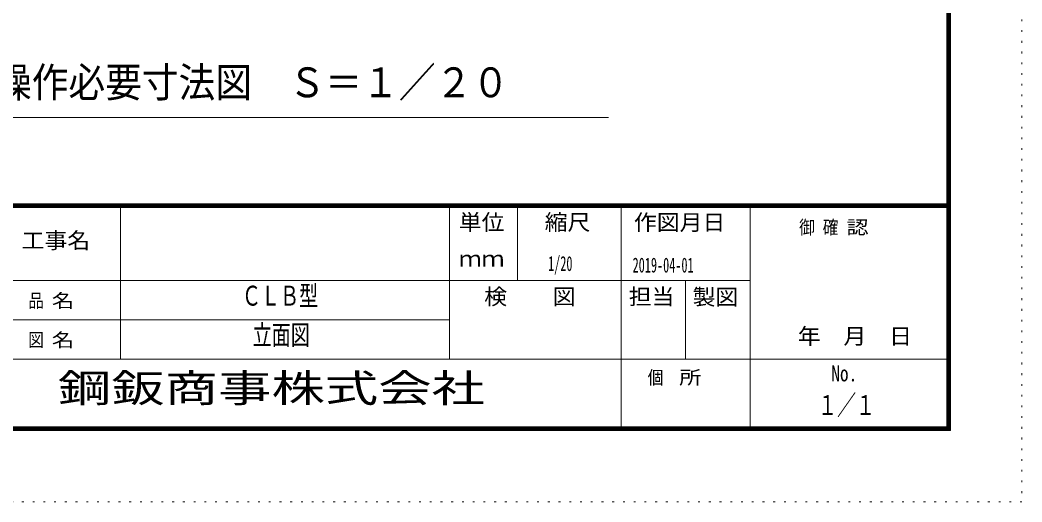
# Model space of a CAD drawing. Units: millimetres, scale not verified. Extents: x -5940 to 5940, y -6448 to 6448.
# Drawn here: x 3140 to 5940, y -6448 to -5099 of the extents above; entities that cross this region are included whole.
import ezdxf
from ezdxf.enums import TextEntityAlignment as Align

# ---------------------------------------------------------------- set-up
doc = ezdxf.new("R2010")
doc.units = ezdxf.units.MM
doc.header["$LTSCALE"] = 10
doc.linetypes.add('USER5', pattern=[3, 0.5, -2.5])
doc.layers.add('0-1_0-F', color=7, linetype='Continuous')
for name, color, linetype, lineweight in [('0-5_2-5DIM', 3, 'Continuous', 18), ('0-7_F-F', 5, 'Continuous', 18), ('0-8_F-E_J_ADD', 5, 'USER5', 18)]:
    doc.layers.add(name, color=color, linetype=linetype, lineweight=lineweight)
doc.styles.add('ＭＳ ゴシック', font='')
doc.styles.get('ＭＳ ゴシック').set_extended_font_data('MS Gothic')

msp = doc.modelspace()

# ---------------------------------------------------------------- linework, layer by layer
at = {"layer": '0-5_2-5DIM'}
msp.add_line((2864.99, -5371.73), (4784.99, -5371.73), dxfattribs=at)
at = {"layer": '0-7_F-F'}
for p, q in [((5730.49, -5613.61), (-5729.5, -5613.61)), ((-5729.5, -5614.61), (5730.49, -5614.61)), ((5730.49, -5615.61), (-5729.5, -5615.61)), ((-5729.5, -5616.61), (5730.49, -5616.61)), ((5730.49, -5617.61), (-5729.5, -5617.61)), ((-5729.5, -5618.61), (5730.49, -5618.61)), ((5730.49, -5619.61), (-5729.5, -5619.61)), ((-5729.5, -5620.61), (5730.49, -5620.61)), ((5730.49, -5621.61), (-5729.5, -5621.61)), ((-5729.5, -5622.61), (5730.49, -5622.61)), ((5730.49, -5623.61), (-5729.5, -5623.61)), ((3420.5, -6047.61), (3420.5, -5623.61)), ((4340.5, -6047.61), (4340.5, -5623.61)), ((4530.5, -5623.61), (4530.5, -5827.61)), ((4820.5, -6247.61), (4820.5, -5623.61)), ((5180.5, -6247.61), (5180.5, -5623.61)), ((5180.5, -5827.61), (3080.5, -5827.61)), ((5000.5, -5827.61), (5000.5, -6047.61)), ((3080.5, -5937.61), (4340.5, -5937.61)), ((3080.5, -6047.61), (5740.5, -6047.61))]:
    msp.add_line(p, q, dxfattribs=at)
for points in [[(5740.5, -6247.61), (-5739.5, -6247.61), (-5739.5, 1792.39), (5740.5, 1792.39)], [(5739.49, -6246.61), (-5738.5, -6246.61), (-5738.5, 1791.39), (5739.49, 1791.39)], [(5738.49, -6245.61), (5738.49, 1790.39), (-5737.5, 1790.39), (-5737.5, -6245.61)], [(5737.49, -6244.61), (-5736.5, -6244.61), (-5736.5, 1789.39), (5737.49, 1789.39)], [(5736.5, -6243.61), (5736.5, 1788.39), (-5735.5, 1788.39), (-5735.5, -6243.61)], [(5735.5, -6242.61), (-5734.5, -6242.61), (-5734.5, 1787.39), (5735.5, 1787.39)], [(5734.49, -6241.61), (5734.49, 1786.39), (-5733.5, 1786.39), (-5733.5, -6241.61)], [(5733.5, -6240.61), (-5732.5, -6240.61), (-5732.5, 1785.39), (5733.5, 1785.39)], [(5732.49, -6239.61), (-5731.5, -6239.61), (-5731.5, 1784.39), (5732.49, 1784.39)], [(5731.5, -6238.61), (-5730.5, -6238.61), (-5730.5, 1783.39), (5731.5, 1783.39)], [(5730.49, -6237.61), (5730.49, 1782.39), (-5729.5, 1782.39), (-5729.5, -6237.61)]]:
    msp.add_lwpolyline(points, close=True, dxfattribs=at)
at = {"layer": '0-8_F-E_J_ADD'}
msp.add_lwpolyline([(5940.5, -6447.61), (-5939.5, -6447.61), (-5939.5, 1952.39), (5940.5, 1952.39)], close=True, dxfattribs=at)

# ---------------------------------------------------------------- texts
at = {"layer": '0-1_0-F', "style": 'ＭＳ ゴシック'}
for s, height, width, p in [('1/20', 41.79, 0.6, (4615.97, -5813.92)), ('2019-04-01', 41.79, 0.6, (4852.24, -5818.12)), ('ＣＬＢ型', 55.72, 0.7, (3760.5, -5915.01)), ('立面図', 55.72, 0.7, (3790.5, -6025.01)), ('１／１', 55.72, 0.7, (5370.5, -6220.92))]:
    msp.add_text(s, height=height, dxfattribs=dict(at, width=width)).set_placement(p, align=Align.BOTTOM_LEFT)
at = {"layer": '0-5_2-5DIM', "color": 7, "style": 'ＭＳ ゴシック'}
for s, height, width, p in [('出入操作必要寸法図\u3000Ｓ＝１／２０', 83.58, 0.9, (2864.99, -5340.33)), ('鋼鈑商事株式会社', 78.15, 1.4, (3245.78, -6191.69))]:
    msp.add_text(s, height=height, dxfattribs=dict(at, width=width)).set_placement(p, align=Align.BOTTOM_LEFT)
at = {"layer": '0-7_F-F', "color": 7, "style": 'ＭＳ ゴシック'}
for s, height, width, p in [('単位', 44.57, 1.05, (4366.5, -5700.53)), ('縮尺', 44.57, 1.05, (4606.5, -5700.53)), ('作図月日', 44.57, 1.05, (4856.05, -5700.94)), ('御 ', 37.89, 0.85, (5317.6, -5709.38)), ('確 ', 37.89, 0.85, (5383.64, -5709.38)), ('認', 37.89, 1.2, (5449.69, -5709.38)), ('工事名', 44.57, 1.05, (3144.5, -5751.53)), ('ｍｍ', 44.57, 1.05, (4366.5, -5802.53)), ('検\u3000\u3000図', 44.57, 1.05, (4437.5, -5908.53)), ('担当', 44.57, 1.05, (4841.5, -5908.53)), ('製図', 44.57, 1.05, (5019.89, -5909.51)), ('品 ', 37.89, 0.85, (3163, -5914.61)), ('名', 37.89, 1.2, (3229.04, -5914.61)), ('\u3000年\u3000月\u3000日', 44.57, 1.05, (5249.99, -6019.3)), ('図 ', 37.89, 0.85, (3163, -6024.61)), ('名', 37.89, 1.2, (3229.04, -6024.61)), ('個  ', 37.89, 0.85, (4894.5, -6129.61)), ('所', 37.89, 1.2, (4982.56, -6129.61)), ('No.', 44.57, 0.8, (5407.5, -6123.53))]:
    msp.add_text(s, height=height, dxfattribs=dict(at, width=width)).set_placement(p, align=Align.BOTTOM_LEFT)

doc.saveas('drawing.dxf')
